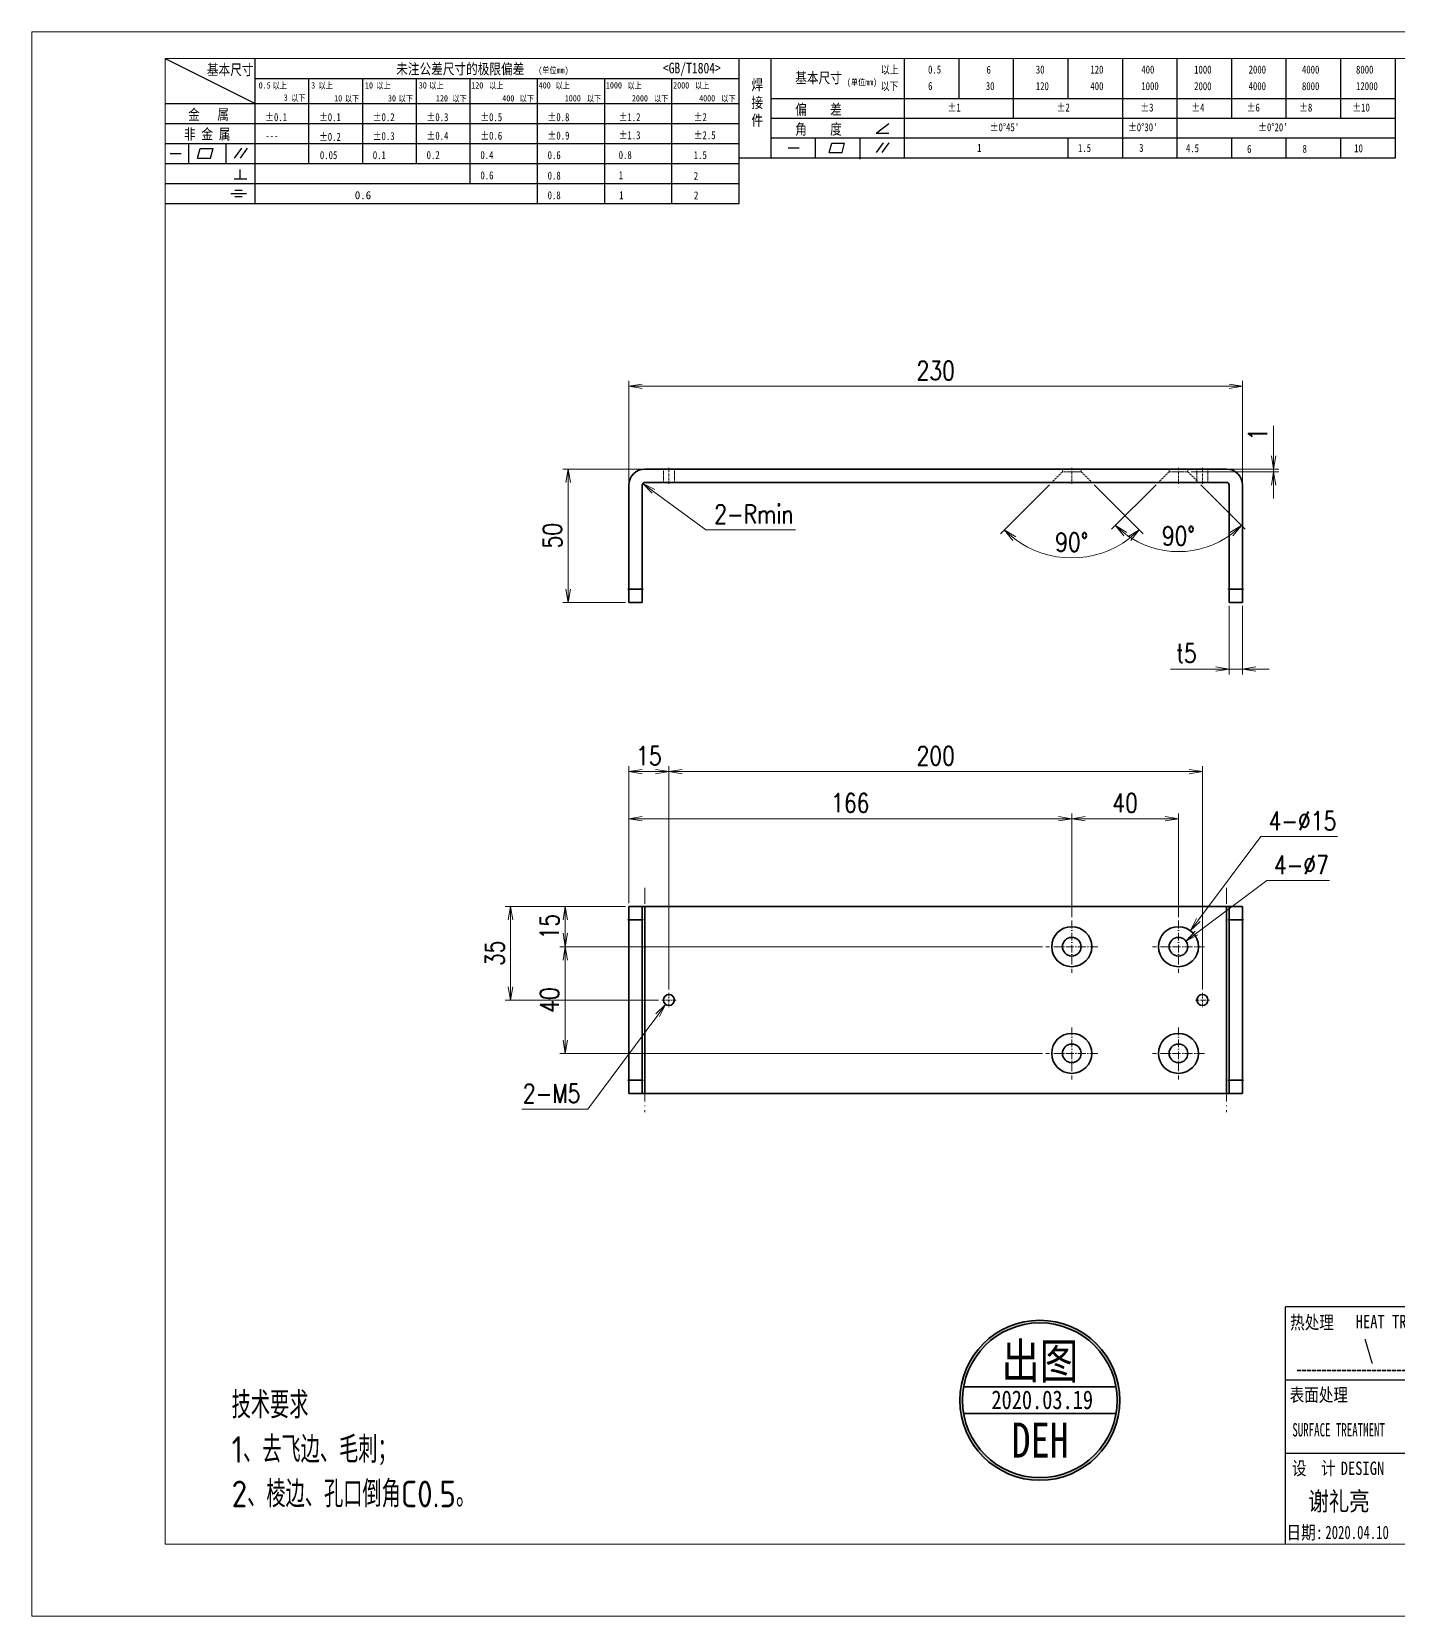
# Model space of a CAD drawing. Header units: millimetres. Extents: x -50143 to 104182, y -50696 to 54072.
# Drawn here: x -43006 to -42494, y 51162 to 51756 of the extents above; entities that cross this region are included whole.
import ezdxf
from ezdxf.enums import TextEntityAlignment as Align

# ---------------------------------------------------------------- set-up
doc = ezdxf.new("R2010")
doc.units = ezdxf.units.MM
doc.header["$LTSCALE"] = 0.5
for name, pattern in [('AM_ISO02W050x2', [3.75, 3, -0.75]), ('AM_ISO08W050x2', [9, 6, -0.75, 1.5, -0.75]), ('DASHDOT', [18.5, 12, -3, 0.5, -3]), ('DASHED', [15, 12, -3])]:
    doc.linetypes.add(name, pattern=pattern)
for name, color, linetype, lineweight in [('DIM', 3, 'Continuous', 13), ('中心线', 2, 'AM_ISO08W050x2', 18), ('印章专用-出图', 1, 'Continuous', 80), ('图框', 7, 'Continuous', 18), ('标注线', 3, 'Continuous', 18), ('热处理', 7, 'Continuous', 20), ('粗实线', 7, 'Continuous', 35), ('粗虚线', 6, 'AM_ISO02W050x2', 35), ('虚线', 1, 'AM_ISO02W050x2', 18)]:
    doc.layers.add(name, color=color, linetype=linetype, lineweight=lineweight)
doc.layers.add('图\\M+19E79\\M+195B6\\M+18E9A', color=7, linetype='Continuous')
doc.layers.add('打印', color=7, linetype='Continuous', lineweight=15, plot=False)
doc.layers.add('打印-禁用', color=7, linetype='Continuous', lineweight=15, plot=False)
doc.styles.add('DIM', font='romans.shx', dxfattribs={"width": 0.8, "bigfont": 'bigfont.shx'})
doc.styles.add('国标', font='simfang.ttf', dxfattribs={"width": 0.8})
doc.styles.add('机械长仿宋', font='gbenor.shx', dxfattribs={"height": 1, "bigfont": 'gbcbig.shx'})
doc.dimstyles.new('DEH 1-2', dxfattribs={"dimscale": 2, "dimtxt": 3.5, "dimasz": 2.5, "dimexe": 1, "dimexo": 0.625, "dimgap": 1.2, "dimtad": 1, "dimtoh": 1, "dimdsep": 46, "dimtxsty": 'DIM', "dimblk": 'OPEN', "dimcen": 0, "dimclrd": 8, "dimclre": 8, "dimclrt": 2, "dimazin": 2, "dimtfac": 0.5, "dimtmove": 0, "dimatfit": 3, "dimldrblk": 'OPEN', "dimfxl": 0, "dimtolj": 2, "dimlwd": 18, "dimlwe": 18, "dimarcsym": 0})
doc.dimstyles.new('DEH 1-2$0', dxfattribs={"dimscale": 2, "dimtxt": 3.5, "dimasz": 2.5, "dimexe": 1, "dimexo": 0.625, "dimgap": 1.2, "dimtad": 1, "dimdsep": 46, "dimtxsty": 'DIM', "dimblk": 'OPEN', "dimcen": 0, "dimclrd": 8, "dimclre": 8, "dimclrt": 2, "dimazin": 2, "dimtfac": 0.5, "dimtmove": 0, "dimatfit": 3, "dimldrblk": 'OPEN', "dimfxl": 0, "dimtolj": 2, "dimlwd": 13, "dimlwe": 13, "dimarcsym": 0})
doc.dimstyles.new('DEH 1-2$3', dxfattribs={"dimscale": 2, "dimtxt": 3.5, "dimasz": 2.5, "dimexe": 1, "dimexo": 0.625, "dimgap": 1.2, "dimtad": 1, "dimtoh": 1, "dimdsep": 46, "dimtxsty": 'DIM', "dimblk": 'OPEN', "dimcen": 0, "dimclrd": 8, "dimclre": 8, "dimclrt": 2, "dimazin": 2, "dimtfac": 0.5, "dimtofl": 0, "dimtmove": 0, "dimatfit": 3, "dimldrblk": 'OPEN', "dimfxl": 0, "dimtolj": 2, "dimlwd": 18, "dimlwe": 18, "dimarcsym": 0})
doc.dimstyles.new('DEH 1-2$4', dxfattribs={"dimscale": 2, "dimtxt": 3.5, "dimasz": 2.5, "dimexe": 1, "dimexo": 0.625, "dimgap": 1.2, "dimtad": 1, "dimtoh": 1, "dimdsep": 46, "dimtxsty": 'DIM', "dimblk": 'OPEN', "dimcen": 0, "dimclrd": 8, "dimclre": 8, "dimclrt": 2, "dimazin": 2, "dimtfac": 0.5, "dimtofl": 0, "dimtmove": 0, "dimatfit": 3, "dimldrblk": 'OPEN', "dimfxl": 0, "dimtolj": 2, "dimlwd": 18, "dimlwe": 18, "dimarcsym": 0})

# ---------------------------------------------------------------- blocks, each defined once
blk = doc.blocks.new('GZDEH零件A3图框V01版')
at = {"layer": '图\\M+19E79\\M+195B6\\M+18E9A', "color": 9}
for p, q in [((2882.49, -1554.46), (2899.37, -1562.92)), ((2899.37, -1581.67), (2899.37, -1554.46)), ((2990.09, -1581.67), (2990.09, -1554.46)), ((2996.09, -1573.08), (2996.09, -1554.46)), ((3021.09, -1561.98), (3021.09, -1554.46)), ((3031.31, -1561.98), (3031.31, -1554.46)), ((3041.53, -1561.98), (3041.53, -1554.46)), ((3051.75, -1561.98), (3051.75, -1554.46)), ((3061.98, -1561.98), (3061.98, -1554.46)), ((3072.2, -1561.98), (3072.2, -1554.46)), ((3082.42, -1561.98), (3082.42, -1554.46)), ((3092.64, -1561.98), (3092.64, -1554.46)), ((3102.86, -1561.98), (3102.86, -1554.46)), ((3113.09, -1573.08), (3113.09, -1554.46)), ((2899.37, -1558.24), (2990.09, -1558.24)), ((2909.45, -1574.17), (2909.45, -1558.24)), ((2919.53, -1574.17), (2919.53, -1558.24)), ((2929.61, -1574.17), (2929.61, -1558.24)), ((2939.69, -1577.92), (2939.69, -1558.24)), ((2952.29, -1581.67), (2952.29, -1558.24)), ((2964.89, -1581.67), (2964.89, -1558.24)), ((2977.49, -1581.67), (2977.49, -1558.24)), ((2996.09, -1561.98), (3113.09, -1561.98)), ((3021.09, -1573.08), (3021.09, -1561.98)), ((3041.53, -1565.68), (3041.53, -1561.98)), ((3061.98, -1573.08), (3061.98, -1561.98)), ((3072.2, -1573.08), (3072.2, -1561.98)), ((3082.42, -1565.68), (3082.42, -1561.98)), ((3092.64, -1565.68), (3092.64, -1561.98)), ((3102.86, -1565.68), (3102.86, -1561.98)), ((2882.49, -1562.92), (2990.09, -1562.92)), ((2882.49, -1566.67), (2990.09, -1566.67)), ((2996.09, -1565.68), (3113.09, -1565.68)), ((3015.75, -1568.51), (3018.15, -1566.66)), ((2882.49, -1570.42), (2990.09, -1570.42)), ((2886.92, -1574.12), (2886.92, -1570.42)), ((2893.91, -1574.12), (2893.91, -1570.42)), ((2996.09, -1569.38), (3113.09, -1569.38)), ((3004.42, -1573.08), (3004.42, -1569.38)), ((3006.97, -1572.12), (3007.45, -1570.33)), ((3007.45, -1570.33), (3009.86, -1570.33)), ((3009.39, -1572.12), (3009.86, -1570.33)), ((3012.75, -1573.08), (3012.75, -1569.38)), ((3015.75, -1568.51), (3018.15, -1568.51)), ((3015.81, -1572.12), (3017.15, -1570.26)), ((3016.89, -1572.12), (3018.23, -1570.26)), ((3051.75, -1573.08), (3051.75, -1569.38)), ((3082.42, -1573.08), (3082.42, -1569.48)), ((3092.64, -1573.08), (3092.64, -1569.38)), ((3102.86, -1573.08), (3102.86, -1569.38)), ((2883.43, -1572.27), (2885.49, -1572.27)), ((2888.59, -1573.16), (2889.07, -1571.37)), ((2888.59, -1573.16), (2891, -1573.16)), ((2889.07, -1571.37), (2891.48, -1571.37)), ((2891, -1573.16), (2891.48, -1571.37)), ((2895.52, -1573.16), (2896.85, -1571.3)), ((2896.6, -1573.16), (2897.94, -1571.3)), ((2990.09, -1573.08), (3113.09, -1573.08)), ((2999.26, -1571.23), (3001.32, -1571.23)), ((3006.97, -1572.12), (3009.39, -1572.12)), ((3012.75, -1573.33), (3012.75, -1573.08)), ((2882.49, -1574.17), (2990.09, -1574.17)), ((2895.42, -1577.05), (2897.81, -1577.05)), ((2896.58, -1577.05), (2896.58, -1575.28)), ((2882.49, -1577.92), (2990.09, -1577.92)), ((2894.79, -1579.77), (2897.77, -1579.77)), ((2895.57, -1579.17), (2896.92, -1579.17)), ((2882.49, -1581.67), (2990.09, -1581.67)), ((2895.57, -1580.37), (2896.93, -1580.37)), ((3272.49, -1788.46), (3092.49, -1788.46)), ((3181.99, -1802.21), (3092.49, -1802.21)), ((3181.99, -1815.96), (3092.49, -1815.96))]:
    blk.add_line(p, q, dxfattribs=at)
at = {"layer": '图\\M+19E79\\M+195B6\\M+18E9A', "color": 7}
blk.add_line((3272.49, -1788.46), (3092.49, -1788.46), dxfattribs=at)
at = {"layer": '图\\M+19E79\\M+195B6\\M+18E9A', "color": 9, "linetype": 'Continuous'}
blk.add_line((3092.49, -1832.96), (3092.49, -1788.46), dxfattribs=at)
at = {"layer": '图框', "linetype": 'Continuous'}
for p, q in [((2882.49, -1554.46), (2882.49, -1832.96)), ((3272.49, -1554.46), (2882.49, -1554.46)), ((2882.49, -1832.96), (3272.49, -1832.96))]:
    blk.add_line(p, q, dxfattribs=at)
at = {"layer": '打印-禁用', "linetype": 'Continuous'}
for p, q in [((2857.49, -1549.46), (2857.49, -1846.46)), ((3277.49, -1549.46), (2857.49, -1549.46)), ((2857.49, -1846.46), (3277.49, -1846.46))]:
    blk.add_line(p, q, dxfattribs=at)
at = {"layer": '图\\M+19E79\\M+195B6\\M+18E9A', "color": 9, "style": '国标'}
for s, height, width, p in [('基本尺寸', 2, 0.8, (2890.33, -1557.58)), ('未注公差尺寸的极限偏差', 2, 0.8, (2925.81, -1557.44)), ('<GB/T1804>', 2, 0.8, (2975.78, -1557.27)), ('以上', 1.5, 0.8, (3016.64, -1557.33)), ('0.5', 1.5, 0.8, (3025.49, -1557.3)), ('6', 1.5, 0.8, (3036.45, -1557.34)), ('30', 1.5, 0.8, (3045.69, -1557.31)), ('120', 1.5, 0.8, (3055.91, -1557.31)), ('400', 1.5, 0.8, (3065.46, -1557.31)), ('1000', 1.5, 0.8, (3075.36, -1557.31)), ('2000', 1.5, 0.8, (3085.57, -1557.31)), ('4000', 1.5, 0.8, (3095.57, -1557.31)), ('8000', 1.5, 0.8, (3105.7, -1557.31)), ('30', 1.2, 0.8, (2930.04, -1560.11)), ('基本尺寸', 2, 0.8, (3000.6, -1559.1)), ('以下', 1.5, 0.8, (3016.58, -1560.43)), ('6', 1.5, 0.8, (3025.49, -1560.38)), ('30', 1.5, 0.8, (3036.31, -1560.39)), ('120', 1.5, 0.8, (3045.69, -1560.41)), ('400', 1.5, 0.8, (3055.91, -1560.41)), ('1000', 1.5, 0.8, (3065.46, -1560.41)), ('2000', 1.5, 0.8, (3075.36, -1560.41)), ('4000', 1.5, 0.8, (3085.57, -1560.41)), ('8000', 1.5, 0.8, (3095.57, -1560.41)), ('12000', 1.5, 0.8, (3105.7, -1560.41)), ('金   属', 2, 0.8, (2886.82, -1565.98)), ('±0.1', 1.5, 0.8, (2901.27, -1566.23)), ('±0.1', 1.5, 0.8, (2911.35, -1566.23)), ('±0.2', 1.5, 0.8, (2921.43, -1566.23)), ('±0.3', 1.5, 0.8, (2931.51, -1566.23)), ('±0.5', 1.5, 0.8, (2941.59, -1566.23)), ('±0.8', 1.5, 0.8, (2954.19, -1566.23)), ('±1.2', 1.5, 0.8, (2967.51, -1566.23)), ('±2', 1.5, 0.8, (2981.58, -1566.23)), ('偏    差', 2, 0.8, (3000.6, -1565.04)), ('±1', 1.5, 0.8, (3029.16, -1564.42)), ('±2', 1.5, 0.8, (3049.61, -1564.42)), ('±3', 1.5, 0.8, (3065.3, -1564.42)), ('±4', 1.5, 0.8, (3074.85, -1564.42)), ('±6', 1.5, 0.8, (3085.22, -1564.42)), ('±8', 1.5, 0.8, (3095.06, -1564.42)), ('±10', 1.5, 0.8, (3105.02, -1564.42)), ('非 金 属', 2, 0.8, (2886.02, -1569.65)), ('±0.3', 1.5, 0.8, (2921.43, -1569.77)), ('±0.4', 1.5, 0.8, (2931.51, -1569.71)), ('±0.6', 1.5, 0.8, (2941.59, -1569.71)), ('±0.9', 1.5, 0.8, (2954.19, -1569.68)), ('±1.3', 1.5, 0.8, (2967.51, -1569.62)), ('±2.5', 1.5, 0.8, (2981.58, -1569.61)), ('角    度', 2, 0.8, (3000.6, -1568.74)), ("±0%%D45'", 1.5, 0.8, (3037.06, -1568.12)), ("±0%%D30'", 1.5, 0.8, (3062.98, -1568.12)), ("±0%%D20'", 1.5, 0.8, (3087.38, -1568.12)), ('---', 1.5, 0.8, (2901.27, -1569.65)), ('±0.2', 1.5, 0.8, (2911.35, -1569.92)), ('1', 1.5, 0.8, (3034.69, -1571.98)), ('1.5', 1.5, 0.8, (3053.59, -1572.01)), ('3', 1.5, 0.8, (3065.05, -1571.98)), ('4.5', 1.5, 0.8, (3073.82, -1572.05)), ('6', 1.5, 0.8, (3085.28, -1572.19)), ('8', 1.5, 0.8, (3095.68, -1572.15)), ('10', 1.5, 0.8, (3105.36, -1572.06)), ('0.1', 1.5, 0.8, (2921.43, -1573.34)), ('0.2', 1.5, 0.8, (2931.51, -1573.33)), ('0.4', 1.5, 0.8, (2941.59, -1573.33)), ('0.6', 1.5, 0.8, (2954.19, -1573.35)), ('0.8', 1.5, 0.8, (2967.51, -1573.33)), ('1.5', 1.5, 0.8, (2981.58, -1573.34)), ('0.6', 1.5, 0.8, (2941.59, -1577.14)), ('0.8', 1.5, 0.8, (2954.19, -1577.17)), ('1', 1.5, 0.8, (2967.51, -1577.12)), ('2', 1.5, 0.8, (2981.58, -1577.26)), ('0.8', 1.5, 0.8, (2954.19, -1580.87)), ('1', 1.5, 0.8, (2967.59, -1580.86)), ('2', 1.5, 0.8, (2981.62, -1580.89)), ('热处理', 2.5, 0.8, (3093.35, -1792.61)), ('表面处理', 2.5, 0.8, (3093.27, -1806.21)), ('SURFACE TREATMENT', 2.5, 0.6, (3093.77, -1812.75)), (' DESIGN', 2.5, 0.8, (3101.47, -1819.96))]:
    blk.add_text(s, height=height, dxfattribs=dict(at, width=width)).set_placement(p)
at = {"layer": '图\\M+19E79\\M+195B6\\M+18E9A', "color": 9, "lineweight": 15, "style": '国标', "width": 0.8}
for s, p in [('(单位mm)', (2952.44, -1557.27)), ('0.5', (2900.03, -1560.11)), ('以上', (2902.64, -1560.16)), ('3', (2909.88, -1560.11)), ('以上', (2911.25, -1560.16)), ('10', (2919.96, -1560.11)), ('以上', (2922.09, -1560.16)), ('以上', (2932.02, -1560.16)), ('120', (2939.88, -1560.11)), ('以上', (2943.21, -1560.16)), ('400', (2952.52, -1560.11)), ('以上', (2955.68, -1560.16)), ('1000', (2965.12, -1560.11)), ('以上', (2969.16, -1560.16)), ('2000', (2977.72, -1560.11)), ('以上', (2981.8, -1560.16)), ('(单位mm)', (3010.27, -1559.51)), ('3', (2904.73, -1562.41)), ('以下', (2906.1, -1562.46)), ('10', (2914.19, -1562.54)), ('以下', (2916.18, -1562.59)), ('30', (2924.27, -1562.54)), ('以下', (2926.26, -1562.59)), ('120', (2933.26, -1562.54)), ('以下', (2936.34, -1562.59)), ('400', (2945.7, -1562.54)), ('以下', (2948.94, -1562.59)), ('1000', (2957.41, -1562.54)), ('以下', (2961.54, -1562.59)), ('2000', (2969.99, -1562.54)), ('以下', (2974.14, -1562.59)), ('4000', (2982.59, -1562.54)), ('以下', (2986.74, -1562.59))]:
    blk.add_text(s, height=1.2, dxfattribs=at).set_placement(p)
at = {"layer": '图\\M+19E79\\M+195B6\\M+18E9A', "color": 9, "lineweight": 13, "style": '国标'}
blk.add_text('0.6', height=1.5, dxfattribs=at).set_placement((2918.05, -1580.85))
at = {"layer": '图\\M+19E79\\M+195B6\\M+18E9A', "color": 9, "style": '国标', "width": 0.8}
for s, p in [('HEAT TREAT', (3112.45, -1792.46)), ('设  计', (3097.79, -1819.96)), ('日期:', (3096.09, -1832))]:
    blk.add_text(s, height=2.5, dxfattribs=at).set_placement(p, align=Align.CENTER)
at = {"layer": '图\\M+19E79\\M+195B6\\M+18E9A', "color": 9, "insert": (2992.39, -1558.41), "char_height": 2, "width": 3.1877, "attachment_point": 1, "style": '国标'}
blk.add_mtext('焊\\P接\\P件', dxfattribs=at)
at = {"layer": '图\\M+19E79\\M+195B6\\M+18E9A', "color": 9, "insert": (2911.51, -1573.37), "char_height": 1.5, "attachment_point": 7, "style": '国标'}
blk.add_mtext_dynamic_manual_height_columns('0.05', width=5.1982, gutter_width=12.5, heights=[0], dxfattribs=at)
blk = doc.blocks.new('DEH A3')
at = {"layer": '图框'}
blk.add_blockref('GZDEH零件A3图框V01版', (-2857.49, 1846.46), dxfattribs=at)
blk = doc.blocks.new('_Open')
at = {"color": 0, "linetype": 'ByBlock', "lineweight": -2}
for p, q in [((-1, 0.17), (0, 0)), ((-1, -0.17), (0, 0)), ((0, 0), (-1, 0))]:
    blk.add_line(p, q, dxfattribs=at)
blk = doc.blocks.new('*D296')
at = {"layer": 'Defpoints', "color": 0, "transparency": 16777216}
for p in [(-42552.21, 51622.91), (-42782.21, 51585.9), (-42552.21, 51585.9)]:
    blk.add_point(p, dxfattribs=at)
at = {"layer": 'DIM', "color": 8, "lineweight": 13, "transparency": 16777216}
for p, q in [((-42782.21, 51587.15), (-42782.21, 51624.91)), ((-42552.21, 51587.15), (-42552.21, 51624.91)), ((-42777.21, 51622.91), (-42557.21, 51622.91))]:
    blk.add_line(p, q, dxfattribs=at)
at = {"layer": 'DIM', "color": 8, "lineweight": 13, "transparency": 16777216, "xscale": 5, "yscale": 5, "zscale": 5, "rotation": 180}
blk.add_blockref('_Open', (-42782.21, 51622.91), dxfattribs=at)
at = {"layer": 'DIM', "color": 8, "lineweight": 13, "transparency": 16777216, "xscale": 5, "yscale": 5, "zscale": 5}
blk.add_blockref('_Open', (-42552.21, 51622.91), dxfattribs=at)
at = {"layer": 'DIM', "color": 2, "transparency": 16777216, "insert": (-42667.21, 51628.81), "char_height": 7, "attachment_point": 5, "style": 'DIM'}
blk.add_mtext('\\A2;230', dxfattribs=at)
blk = doc.blocks.new('*D297')
at = {"layer": 'Defpoints', "color": 0, "transparency": 16777216}
for p in [(-42805, 51591.9), (-42776.21, 51591.9), (-42782.21, 51541.9)]:
    blk.add_point(p, dxfattribs=at)
at = {"layer": 'DIM', "color": 8, "lineweight": 13, "transparency": 16777216}
for p, q in [((-42777.46, 51591.9), (-42807, 51591.9)), ((-42805, 51546.9), (-42805, 51586.9)), ((-42783.46, 51541.9), (-42807, 51541.9))]:
    blk.add_line(p, q, dxfattribs=at)
at = {"layer": 'DIM', "color": 8, "lineweight": 13, "transparency": 16777216, "xscale": 5, "yscale": 5, "zscale": 5}
for p, rotation in [((-42805, 51591.9), 90), ((-42805, 51541.9), 270)]:
    blk.add_blockref('_Open', p, dxfattribs=dict(at, rotation=rotation))
at = {"layer": 'DIM', "color": 2, "transparency": 16777216, "insert": (-42810.9, 51566.9), "char_height": 7, "attachment_point": 5, "rotation": 90, "style": 'DIM'}
blk.add_mtext('\\A2;50', dxfattribs=at)
blk = doc.blocks.new('*D298')
at = {"layer": 'Defpoints', "color": 0, "transparency": 16777216}
for p in [(-42777.01, 51586.5), (-42776.21, 51585.9)]:
    blk.add_point(p, dxfattribs=at)
at = {"layer": 'DIM', "color": 8, "lineweight": 18, "transparency": 16777216}
for p, q in [((-42753.38, 51569.09), (-42772.99, 51583.53)), ((-42719.78, 51569.09), (-42753.38, 51569.09))]:
    blk.add_line(p, q, dxfattribs=at)
at = {"layer": 'DIM', "color": 8, "lineweight": 18, "transparency": 16777216, "xscale": 5, "yscale": 5, "zscale": 5, "rotation": 143.634181751292}
blk.add_blockref('_Open', (-42777.01, 51586.5), dxfattribs=at)
at = {"layer": 'DIM', "color": 2, "transparency": 16777216, "insert": (-42735.38, 51574.99), "char_height": 7, "attachment_point": 5, "style": 'DIM'}
blk.add_mtext('\\A2;{\\Fromans,bigfont|c134;2-Rmin}', dxfattribs=at)
blk = doc.blocks.new('*D300')
at = {"layer": 'Defpoints', "color": 0, "transparency": 16777216}
for p in [(-42619.71, 51590.9), (-42612.71, 51590.9), (-42623.71, 51586.9), (-42608.71, 51586.9), (-42625.48, 51559.82)]:
    blk.add_point(p, dxfattribs=at)
at = {"layer": 'DIM', "color": 8, "lineweight": 18, "transparency": 16777216}
for p, q in [((-42624.59, 51586.02), (-42642.94, 51567.67)), ((-42607.83, 51586.02), (-42589.48, 51567.67))]:
    blk.add_line(p, q, dxfattribs=at)
blk.add_arc((-42616.21, 51594.4), 35.8, 233.00874, 306.99125, dxfattribs=at)
at = {"layer": 'DIM', "color": 8, "lineweight": 18, "transparency": 16777216, "xscale": 5, "yscale": 5, "zscale": 5}
for p, rotation in [((-42641.52, 51569.09), 139.0043714683099), ((-42590.9, 51569.09), 40.99562636687922)]:
    blk.add_blockref('_Open', p, dxfattribs=dict(at, rotation=rotation))
at = {"layer": 'DIM', "color": 2, "transparency": 16777216, "insert": (-42616.21, 51564.5), "char_height": 7, "attachment_point": 5, "rotation": 360, "style": 'DIM'}
blk.add_mtext('\\A2;90\\M+1818B', dxfattribs=at)
blk = doc.blocks.new('*D301')
at = {"layer": 'Defpoints', "color": 0, "transparency": 16777216}
for p in [(-42579.71, 51590.9), (-42572.71, 51590.9), (-42583.71, 51586.9), (-42568.71, 51586.9), (-42584.87, 51562.08)]:
    blk.add_point(p, dxfattribs=at)
at = {"layer": 'DIM', "color": 8, "lineweight": 18, "transparency": 16777216}
for p, q in [((-42584.59, 51586.02), (-42601.28, 51569.33)), ((-42567.83, 51586.02), (-42551.14, 51569.33))]:
    blk.add_line(p, q, dxfattribs=at)
blk.add_arc((-42576.21, 51594.4), 33.46, 233.56977, 306.43023, dxfattribs=at)
at = {"layer": 'DIM', "color": 8, "lineweight": 18, "transparency": 16777216, "xscale": 5, "yscale": 5, "zscale": 5}
for p, rotation in [((-42599.87, 51570.74), 139.2848833648295), ((-42552.55, 51570.74), 40.7151144703041)]:
    blk.add_blockref('_Open', p, dxfattribs=dict(at, rotation=rotation))
at = {"layer": 'DIM', "color": 2, "transparency": 16777216, "insert": (-42576.21, 51566.84), "char_height": 7, "attachment_point": 5, "rotation": 360, "style": 'DIM'}
blk.add_mtext('\\A2;90\\M+1818B', dxfattribs=at)
blk = doc.blocks.new('*D302')
at = {"layer": 'Defpoints', "color": 0, "transparency": 16777216}
for p in [(-42572.71, 51590.9), (-42558.21, 51591.9), (-42540.53, 51591.9)]:
    blk.add_point(p, dxfattribs=at)
at = {"layer": 'DIM', "color": 8, "lineweight": 13, "transparency": 16777216}
for p, q in [((-42540.53, 51596.9), (-42540.53, 51608.04)), ((-42571.46, 51590.9), (-42538.53, 51590.9)), ((-42556.96, 51591.9), (-42538.53, 51591.9)), ((-42540.53, 51590.9), (-42540.53, 51591.9)), ((-42540.53, 51585.9), (-42540.53, 51580.9))]:
    blk.add_line(p, q, dxfattribs=at)
at = {"layer": 'DIM', "color": 8, "lineweight": 13, "transparency": 16777216, "xscale": 5, "yscale": 5, "zscale": 5}
for p, rotation in [((-42540.53, 51591.9), 270), ((-42540.53, 51590.9), 90)]:
    blk.add_blockref('_Open', p, dxfattribs=dict(at, rotation=rotation))
at = {"layer": 'DIM', "color": 2, "transparency": 16777216, "insert": (-42546.43, 51604.97), "char_height": 7, "attachment_point": 5, "rotation": 90, "style": 'DIM'}
blk.add_mtext('\\A2;1', dxfattribs=at)
blk = doc.blocks.new('*D303')
at = {"layer": 'Defpoints', "color": 0, "transparency": 16777216}
for p in [(-42557.21, 51541.9), (-42552.21, 51541.9), (-42557.21, 51516.93)]:
    blk.add_point(p, dxfattribs=at)
at = {"layer": 'DIM', "color": 8, "lineweight": 13, "transparency": 16777216}
for p, q in [((-42557.21, 51540.65), (-42557.21, 51514.93)), ((-42552.21, 51540.65), (-42552.21, 51514.93)), ((-42562.21, 51516.93), (-42579.21, 51516.93)), ((-42552.21, 51516.93), (-42557.21, 51516.93)), ((-42547.21, 51516.93), (-42542.21, 51516.93))]:
    blk.add_line(p, q, dxfattribs=at)
at = {"layer": 'DIM', "color": 8, "lineweight": 13, "transparency": 16777216, "xscale": 5, "yscale": 5, "zscale": 5}
blk.add_blockref('_Open', (-42557.21, 51516.93), dxfattribs=at)
at = {"layer": 'DIM', "color": 8, "lineweight": 13, "transparency": 16777216, "xscale": 5, "yscale": 5, "zscale": 5, "rotation": 180}
blk.add_blockref('_Open', (-42552.21, 51516.93), dxfattribs=at)
at = {"layer": 'DIM', "color": 2, "transparency": 16777216, "insert": (-42573.21, 51522.83), "char_height": 7, "attachment_point": 5, "style": 'DIM'}
blk.add_mtext('\\A2;{\\Fromans,bigfont|c134;t}5', dxfattribs=at)
blk = doc.blocks.new('*D305')
at = {"layer": 'Defpoints', "color": 0, "transparency": 16777216}
for p in [(-42782.21, 51478.48), (-42782.21, 51427.86), (-42767.21, 51395.55)]:
    blk.add_point(p, dxfattribs=at)
at = {"layer": 'DIM', "color": 8, "lineweight": 13, "transparency": 16777216}
for p, q in [((-42782.21, 51429.11), (-42782.21, 51480.48)), ((-42772.21, 51478.48), (-42777.21, 51478.48)), ((-42767.21, 51396.8), (-42767.21, 51480.48))]:
    blk.add_line(p, q, dxfattribs=at)
at = {"layer": 'DIM', "color": 8, "lineweight": 13, "transparency": 16777216, "xscale": 5, "yscale": 5, "zscale": 5, "rotation": 180}
blk.add_blockref('_Open', (-42782.21, 51478.48), dxfattribs=at)
at = {"layer": 'DIM', "color": 8, "lineweight": 13, "transparency": 16777216, "xscale": 5, "yscale": 5, "zscale": 5}
blk.add_blockref('_Open', (-42767.21, 51478.48), dxfattribs=at)
at = {"layer": 'DIM', "color": 2, "transparency": 16777216, "insert": (-42774.71, 51484.38), "char_height": 7, "attachment_point": 5, "style": 'DIM'}
blk.add_mtext('\\A2;15', dxfattribs=at)
blk = doc.blocks.new('*D306')
at = {"layer": 'Defpoints', "color": 0, "transparency": 16777216}
for p in [(-42826.62, 51427.86), (-42782.21, 51427.86), (-42769.9, 51392.86)]:
    blk.add_point(p, dxfattribs=at)
at = {"layer": 'DIM', "color": 8, "lineweight": 13, "transparency": 16777216}
for p, q in [((-42783.46, 51427.86), (-42828.62, 51427.86)), ((-42826.62, 51397.86), (-42826.62, 51422.86)), ((-42771.15, 51392.86), (-42828.62, 51392.86))]:
    blk.add_line(p, q, dxfattribs=at)
at = {"layer": 'DIM', "color": 8, "lineweight": 13, "transparency": 16777216, "xscale": 5, "yscale": 5, "zscale": 5}
for p, rotation in [((-42826.62, 51427.86), 90), ((-42826.62, 51392.86), 270)]:
    blk.add_blockref('_Open', p, dxfattribs=dict(at, rotation=rotation))
at = {"layer": 'DIM', "color": 2, "transparency": 16777216, "insert": (-42832.52, 51410.36), "char_height": 7, "attachment_point": 5, "rotation": 90, "style": 'DIM'}
blk.add_mtext('\\A2;35', dxfattribs=at)
blk = doc.blocks.new('*D307')
at = {"layer": 'Defpoints', "color": 0, "transparency": 16777216}
for p in [(-42567.21, 51478.48), (-42767.21, 51395.55), (-42567.21, 51395.55)]:
    blk.add_point(p, dxfattribs=at)
at = {"layer": 'DIM', "color": 8, "lineweight": 13, "transparency": 16777216}
for p, q in [((-42767.21, 51396.8), (-42767.21, 51480.48)), ((-42762.21, 51478.48), (-42572.21, 51478.48)), ((-42567.21, 51396.8), (-42567.21, 51480.48))]:
    blk.add_line(p, q, dxfattribs=at)
at = {"layer": 'DIM', "color": 8, "lineweight": 13, "transparency": 16777216, "xscale": 5, "yscale": 5, "zscale": 5, "rotation": 180}
blk.add_blockref('_Open', (-42767.21, 51478.48), dxfattribs=at)
at = {"layer": 'DIM', "color": 8, "lineweight": 13, "transparency": 16777216, "xscale": 5, "yscale": 5, "zscale": 5}
blk.add_blockref('_Open', (-42567.21, 51478.48), dxfattribs=at)
at = {"layer": 'DIM', "color": 2, "transparency": 16777216, "insert": (-42667.21, 51484.38), "char_height": 7, "attachment_point": 5, "style": 'DIM'}
blk.add_mtext('\\A2;200', dxfattribs=at)
blk = doc.blocks.new('*D308')
at = {"layer": 'Defpoints', "color": 0, "transparency": 16777216}
for p in [(-42616.21, 51460.84), (-42782.21, 51427.86), (-42616.21, 51422.61)]:
    blk.add_point(p, dxfattribs=at)
at = {"layer": 'DIM', "color": 8, "lineweight": 13, "transparency": 16777216}
for p, q in [((-42782.21, 51429.11), (-42782.21, 51462.84)), ((-42777.21, 51460.84), (-42621.21, 51460.84)), ((-42616.21, 51423.86), (-42616.21, 51462.84))]:
    blk.add_line(p, q, dxfattribs=at)
at = {"layer": 'DIM', "color": 8, "lineweight": 13, "transparency": 16777216, "xscale": 5, "yscale": 5, "zscale": 5, "rotation": 180}
blk.add_blockref('_Open', (-42782.21, 51460.84), dxfattribs=at)
at = {"layer": 'DIM', "color": 8, "lineweight": 13, "transparency": 16777216, "xscale": 5, "yscale": 5, "zscale": 5}
blk.add_blockref('_Open', (-42616.21, 51460.84), dxfattribs=at)
at = {"layer": 'DIM', "color": 2, "transparency": 16777216, "insert": (-42699.21, 51466.74), "char_height": 7, "attachment_point": 5, "style": 'DIM'}
blk.add_mtext('\\A2;166', dxfattribs=at)
blk = doc.blocks.new('*D309')
at = {"layer": 'Defpoints', "color": 0, "transparency": 16777216}
for p in [(-42576.21, 51460.84), (-42616.21, 51422.61), (-42576.21, 51422.61)]:
    blk.add_point(p, dxfattribs=at)
at = {"layer": 'DIM', "color": 8, "lineweight": 13, "transparency": 16777216}
for p, q in [((-42616.21, 51423.86), (-42616.21, 51462.84)), ((-42611.21, 51460.84), (-42581.21, 51460.84)), ((-42576.21, 51423.86), (-42576.21, 51462.84))]:
    blk.add_line(p, q, dxfattribs=at)
at = {"layer": 'DIM', "color": 8, "lineweight": 13, "transparency": 16777216, "xscale": 5, "yscale": 5, "zscale": 5, "rotation": 180}
blk.add_blockref('_Open', (-42616.21, 51460.84), dxfattribs=at)
at = {"layer": 'DIM', "color": 8, "lineweight": 13, "transparency": 16777216, "xscale": 5, "yscale": 5, "zscale": 5}
blk.add_blockref('_Open', (-42576.21, 51460.84), dxfattribs=at)
at = {"layer": 'DIM', "color": 2, "transparency": 16777216, "insert": (-42596.21, 51466.74), "char_height": 7, "attachment_point": 5, "style": 'DIM'}
blk.add_mtext('\\A2;40', dxfattribs=at)
blk = doc.blocks.new('*D310')
at = {"layer": 'Defpoints', "color": 0, "transparency": 16777216}
for p in [(-42806.04, 51427.86), (-42782.21, 51427.86), (-42625.96, 51412.86)]:
    blk.add_point(p, dxfattribs=at)
at = {"layer": 'DIM', "color": 8, "lineweight": 13, "transparency": 16777216}
for p, q in [((-42783.46, 51427.86), (-42808.04, 51427.86)), ((-42806.04, 51417.86), (-42806.04, 51422.86)), ((-42627.21, 51412.86), (-42808.04, 51412.86))]:
    blk.add_line(p, q, dxfattribs=at)
at = {"layer": 'DIM', "color": 8, "lineweight": 13, "transparency": 16777216, "xscale": 5, "yscale": 5, "zscale": 5}
for p, rotation in [((-42806.04, 51427.86), 90), ((-42806.04, 51412.86), 270)]:
    blk.add_blockref('_Open', p, dxfattribs=dict(at, rotation=rotation))
at = {"layer": 'DIM', "color": 2, "transparency": 16777216, "insert": (-42811.94, 51420.36), "char_height": 7, "attachment_point": 5, "rotation": 90, "style": 'DIM'}
blk.add_mtext('\\A2;15', dxfattribs=at)
blk = doc.blocks.new('*D311')
at = {"layer": 'Defpoints', "color": 0, "transparency": 16777216}
for p in [(-42625.96, 51412.86), (-42806.04, 51372.86), (-42625.96, 51372.86)]:
    blk.add_point(p, dxfattribs=at)
at = {"layer": 'DIM', "color": 8, "lineweight": 13, "transparency": 16777216}
for p, q in [((-42627.21, 51412.86), (-42808.04, 51412.86)), ((-42806.04, 51407.86), (-42806.04, 51377.86)), ((-42627.21, 51372.86), (-42808.04, 51372.86))]:
    blk.add_line(p, q, dxfattribs=at)
at = {"layer": 'DIM', "color": 8, "lineweight": 13, "transparency": 16777216, "xscale": 5, "yscale": 5, "zscale": 5}
for p, rotation in [((-42806.04, 51412.86), 90), ((-42806.04, 51372.86), 270)]:
    blk.add_blockref('_Open', p, dxfattribs=dict(at, rotation=rotation))
at = {"layer": 'DIM', "color": 2, "transparency": 16777216, "insert": (-42811.94, 51392.86), "char_height": 7, "attachment_point": 5, "rotation": 90, "style": 'DIM'}
blk.add_mtext('\\A2;40', dxfattribs=at)
blk = doc.blocks.new('*D312')
at = {"layer": 'Defpoints', "color": 0, "transparency": 16777216}
for p in [(-42765.98, 51394.52), (-42768.44, 51391.2)]:
    blk.add_point(p, dxfattribs=at)
at = {"layer": 'DIM', "color": 8, "lineweight": 18, "transparency": 16777216}
for p, q in [((-42797.59, 51351.97), (-42771.42, 51387.19)), ((-42822.39, 51351.97), (-42797.59, 51351.97))]:
    blk.add_line(p, q, dxfattribs=at)
at = {"layer": 'DIM', "color": 8, "lineweight": 18, "transparency": 16777216, "xscale": 5, "yscale": 5, "zscale": 5, "rotation": 53.38552710106354}
blk.add_blockref('_Open', (-42768.44, 51391.2), dxfattribs=at)
at = {"layer": 'DIM', "color": 2, "transparency": 16777216, "insert": (-42811.19, 51357.87), "char_height": 7, "attachment_point": 5, "style": 'DIM'}
blk.add_mtext('\\A2;{\\Fromans,bigfont|c134;2-M5}', dxfattribs=at)
blk = doc.blocks.new('*D313')
at = {"layer": 'Defpoints', "color": 0, "transparency": 16777216}
for p in [(-42579.01, 51410.76), (-42573.41, 51414.95)]:
    blk.add_point(p, dxfattribs=at)
at = {"layer": 'DIM', "color": 8, "lineweight": 18, "transparency": 16777216}
for p, q in [((-42543.07, 51437.61), (-42569.4, 51417.94)), ((-42519.6, 51437.61), (-42543.07, 51437.61))]:
    blk.add_line(p, q, dxfattribs=at)
at = {"layer": 'DIM', "color": 8, "lineweight": 18, "transparency": 16777216, "xscale": 5, "yscale": 5, "zscale": 5, "rotation": 216.7479597539397}
blk.add_blockref('_Open', (-42573.41, 51414.95), dxfattribs=at)
at = {"layer": 'DIM', "color": 2, "transparency": 16777216, "insert": (-42530.13, 51443.51), "char_height": 7, "attachment_point": 5, "style": 'DIM'}
blk.add_mtext('\\A2;4-%%c7', dxfattribs=at)
blk = doc.blocks.new('*D314')
at = {"layer": 'Defpoints', "color": 0, "transparency": 16777216}
for p in [(-42571.72, 51418.86), (-42580.7, 51406.85)]:
    blk.add_point(p, dxfattribs=at)
at = {"layer": 'DIM', "color": 8, "lineweight": 18, "transparency": 16777216}
for p, q in [((-42545.34, 51454.11), (-42568.72, 51422.87)), ((-42516.54, 51454.11), (-42545.34, 51454.11))]:
    blk.add_line(p, q, dxfattribs=at)
at = {"layer": 'DIM', "color": 8, "lineweight": 18, "transparency": 16777216, "xscale": 5, "yscale": 5, "zscale": 5, "rotation": 233.187721378692}
blk.add_blockref('_Open', (-42571.72, 51418.86), dxfattribs=at)
at = {"layer": 'DIM', "color": 2, "transparency": 16777216, "insert": (-42529.74, 51460.01), "char_height": 7, "attachment_point": 5, "style": 'DIM'}
blk.add_mtext('\\A2;4-%%c15', dxfattribs=at)
blk = doc.blocks.new('出图章')
at = {"layer": '印章专用-出图'}
h = blk.add_hatch(color=256, dxfattribs=at)
h.paths.add_polyline_path([(15, 0, 1), (-15, 0, 1)])
h.paths.add_polyline_path([(14.5, 0, 1), (-14.5, 0, 1)], flags=16)
h.paths.add_polyline_path([(-7.31, -12.35), (7.41, -12.35), (7.41, -2.73), (-7.31, -2.73)], flags=8)
at = {"layer": '印章专用-出图', "lineweight": 35}
for p, q in [((-14.28, 2.5), (14.28, 2.5)), ((-14.28, -2.5), (14.28, -2.5))]:
    blk.add_line(p, q, dxfattribs=at)
for radius in [15, 14.5]:
    blk.add_circle((0, 0), radius, dxfattribs=at)
at = {"layer": '印章专用-出图', "color": 4, "style": '国标', "width": 0.8}
blk.add_text('DEH', height=6.562, dxfattribs=at).set_placement((0.05, -10.74), align=Align.CENTER)
at = {"layer": '印章专用-出图', "color": 3, "style": '国标', "width": 0.8}
blk.add_attdef('出图', text='', height=6.6, dxfattribs=at).set_placement((0, 7.35), align=Align.MIDDLE_CENTER)
at = {"layer": '印章专用-出图', "color": 2, "style": '国标', "width": 0.8}
blk.add_attdef('XXXX.XX.XX', text='', height=3.5, dxfattribs=at).set_placement((0.45, 0.1), align=Align.MIDDLE_CENTER)
blk = doc.blocks.new('YZ-CT')
at = {"layer": '印章专用-出图'}
blk.add_blockref('出图章', (0.63, 0), dxfattribs=at).add_auto_attribs({'出图': '出图', 'XXXX.XX.XX': '2020.03.19'})

msp = doc.modelspace()

# ---------------------------------------------------------------- linework, layer by layer
at = {"layer": '中心线', "linetype": 'DASHDOT', "ltscale": 0.15}
for p, q in [((-42767.21, 51586.403), (-42767.21, 51592.403)), ((-42567.21, 51586.403), (-42567.21, 51592.403))]:
    msp.add_line(p, q, dxfattribs=at)
at = {"layer": '中心线', "linetype": 'DASHDOT', "ltscale": 0.150012}
for p, q in [((-42616.21, 51592.403), (-42616.21, 51586.403)), ((-42576.21, 51592.403), (-42576.21, 51586.403))]:
    msp.add_line(p, q, dxfattribs=at)
at = {"layer": '中心线', "linetype": 'DASHDOT', "ltscale": 0.150015}
for p, q in [((-42776.71, 51546.903), (-42782.71, 51546.903)), ((-42551.71, 51546.903), (-42557.71, 51546.903)), ((-42776.71, 51422.859), (-42782.71, 51422.859)), ((-42551.71, 51422.859), (-42557.71, 51422.859)), ((-42776.71, 51362.859), (-42782.71, 51362.859)), ((-42551.71, 51362.859), (-42557.71, 51362.859))]:
    msp.add_line(p, q, dxfattribs=at)
at = {"layer": '中心线', "linetype": 'DASHDOT'}
for p, q in [((-42776.21, 51434.859), (-42776.21, 51350.858)), ((-42558.21, 51434.859), (-42558.21, 51350.858))]:
    msp.add_line(p, q, dxfattribs=at)
at = {"layer": '中心线', "linetype": 'DASHDOT', "ltscale": 0.4875}
for p, q in [((-42616.21, 51422.609), (-42616.21, 51403.109)), ((-42576.21, 51422.609), (-42576.21, 51403.109)), ((-42606.46, 51412.859), (-42625.96, 51412.859)), ((-42566.46, 51412.859), (-42585.96, 51412.859)), ((-42616.21, 51382.609), (-42616.21, 51363.109)), ((-42576.21, 51382.609), (-42576.21, 51363.109)), ((-42606.46, 51372.859), (-42625.96, 51372.859)), ((-42566.46, 51372.859), (-42585.96, 51372.859))]:
    msp.add_line(p, q, dxfattribs=at)
at = {"layer": '中心线', "linetype": 'DASHDOT', "ltscale": 0.134355}
for p, q in [((-42767.21, 51395.546), (-42767.21, 51390.171)), ((-42567.21, 51395.546), (-42567.21, 51390.171)), ((-42764.523, 51392.859), (-42769.897, 51392.859)), ((-42564.523, 51392.859), (-42569.897, 51392.859))]:
    msp.add_line(p, q, dxfattribs=at)
at = {"layer": '打印'}
msp.add_lwpolyline([(-43006.073, 51755.844), (-42166.073, 51755.844), (-42166.073, 51161.844), (-43006.073, 51161.844)], close=True, dxfattribs=at)
at = {"layer": '粗实线'}
for p, q in [((-42776.21, 51591.903), (-42558.21, 51591.903)), ((-42782.21, 51585.903), (-42782.21, 51546.903)), ((-42777.21, 51585.903), (-42777.21, 51546.903)), ((-42558.21, 51586.903), (-42776.21, 51586.903)), ((-42557.21, 51546.903), (-42557.21, 51585.903)), ((-42552.21, 51585.903), (-42552.21, 51546.903)), ((-42782.21, 51362.858), (-42782.21, 51422.858)), ((-42777.21, 51362.858), (-42777.21, 51422.858)), ((-42558.21, 51427.858), (-42776.21, 51427.858)), ((-42776.21, 51427.858), (-42776.21, 51357.858)), ((-42558.21, 51427.858), (-42558.21, 51357.858)), ((-42557.21, 51422.858), (-42557.21, 51362.858)), ((-42552.21, 51362.858), (-42552.21, 51422.858)), ((-42558.21, 51357.858), (-42776.21, 51357.858))]:
    msp.add_line(p, q, dxfattribs=at)
at = {"layer": '粗实线', "ltscale": 0.125}
for p, q in [((-42777.21, 51546.903), (-42782.21, 51546.903)), ((-42782.21, 51541.903), (-42782.21, 51546.903)), ((-42777.21, 51541.903), (-42782.21, 51541.903)), ((-42777.21, 51546.903), (-42777.21, 51541.903)), ((-42552.21, 51546.903), (-42557.21, 51546.903)), ((-42557.21, 51541.903), (-42557.21, 51546.903)), ((-42552.21, 51541.903), (-42557.21, 51541.903)), ((-42552.21, 51546.903), (-42552.21, 51541.903)), ((-42777.21, 51427.858), (-42782.21, 51427.858)), ((-42782.21, 51422.858), (-42782.21, 51427.858)), ((-42777.21, 51422.858), (-42782.21, 51422.858)), ((-42777.21, 51427.858), (-42777.21, 51422.858)), ((-42552.21, 51427.858), (-42557.21, 51427.858)), ((-42557.21, 51422.858), (-42557.21, 51427.858)), ((-42552.21, 51422.858), (-42557.21, 51422.858)), ((-42552.21, 51427.858), (-42552.21, 51422.858)), ((-42782.21, 51357.858), (-42782.21, 51362.858)), ((-42777.21, 51362.858), (-42782.21, 51362.858)), ((-42777.21, 51357.858), (-42782.21, 51357.858)), ((-42777.21, 51362.858), (-42777.21, 51357.858)), ((-42557.21, 51357.858), (-42557.21, 51362.858)), ((-42552.21, 51362.858), (-42557.21, 51362.858)), ((-42552.21, 51357.858), (-42557.21, 51357.858)), ((-42552.21, 51362.858), (-42552.21, 51357.858))]:
    msp.add_line(p, q, dxfattribs=at)
at = {"layer": '粗实线', "ltscale": 0.007322}
for p, q in [((-42777.21, 51427.858), (-42776.917, 51427.858)), ((-42777.21, 51357.858), (-42776.917, 51357.858)), ((-42557.503, 51357.858), (-42557.21, 51357.858))]:
    msp.add_line(p, q, dxfattribs=at)
at = {"layer": '粗实线', "ltscale": 0.017678}
for p, q in [((-42776.917, 51427.858), (-42776.21, 51427.858)), ((-42776.917, 51357.858), (-42776.21, 51357.858)), ((-42558.21, 51357.858), (-42557.503, 51357.858))]:
    msp.add_line(p, q, dxfattribs=at)
at = {"layer": '粗实线', "ltscale": 0.017677}
msp.add_line((-42558.21, 51427.858), (-42557.503, 51427.858), dxfattribs=at)
at = {"layer": '粗实线', "ltscale": 0.007323}
msp.add_line((-42557.503, 51427.858), (-42557.21, 51427.858), dxfattribs=at)
at = {"layer": '粗实线'}
for centre, radius in [((-42616.21, 51412.858), 7.5), ((-42576.21, 51412.858), 7.5), ((-42616.21, 51412.858), 3.5), ((-42576.21, 51412.858), 3.5), ((-42767.21, 51392.859), 2.067), ((-42567.21, 51392.859), 2.067), ((-42616.21, 51372.858), 7.5), ((-42616.21, 51372.858), 3.5), ((-42576.21, 51372.858), 7.5), ((-42576.21, 51372.858), 3.5)]:
    msp.add_circle(centre, radius, dxfattribs=at)
for centre, radius, start, end in [((-42776.21, 51585.903), 6, 89.999999, 179.999999), ((-42558.21, 51585.903), 6, 359.999999, 89.999999), ((-42776.21, 51585.903), 1, 89.999999, 179.999998), ((-42558.21, 51585.903), 1, 0.000002, 90.000017)]:
    msp.add_arc(centre, radius, start, end, dxfattribs=at)
at = {"layer": '粗虚线'}
msp.add_line((-42531.724, 51253.987), (-42476.002, 51253.987), dxfattribs=at)
at = {"layer": '虚线', "linetype": 'DASHED', "ltscale": 0.125}
for p, q in [((-42769.277, 51586.903), (-42769.277, 51591.903)), ((-42765.143, 51586.903), (-42765.143, 51591.903)), ((-42569.277, 51586.903), (-42569.277, 51591.903)), ((-42565.143, 51586.903), (-42565.143, 51591.903)), ((-42777.21, 51546.903), (-42782.21, 51546.903)), ((-42552.21, 51546.903), (-42557.21, 51546.903))]:
    msp.add_line(p, q, dxfattribs=at)
at = {"layer": '虚线', "linetype": 'DASHED', "ltscale": 0.141421}
for p, q in [((-42619.71, 51590.903), (-42623.71, 51586.903)), ((-42619.71, 51590.903), (-42623.71, 51586.903)), ((-42612.71, 51590.903), (-42608.71, 51586.903)), ((-42612.71, 51590.903), (-42608.71, 51586.903)), ((-42579.71, 51590.903), (-42583.71, 51586.903)), ((-42579.71, 51590.903), (-42583.71, 51586.903)), ((-42572.71, 51590.903), (-42568.71, 51586.903)), ((-42572.71, 51590.903), (-42568.71, 51586.903))]:
    msp.add_line(p, q, dxfattribs=at)
at = {"layer": '虚线', "linetype": 'DASHED', "ltscale": 0.025}
for p, q in [((-42619.71, 51590.903), (-42619.71, 51591.903)), ((-42619.71, 51590.903), (-42619.71, 51591.903)), ((-42612.71, 51590.903), (-42612.71, 51591.903)), ((-42612.71, 51590.903), (-42612.71, 51591.903)), ((-42579.71, 51590.903), (-42579.71, 51591.903)), ((-42579.71, 51590.903), (-42579.71, 51591.903)), ((-42572.71, 51590.903), (-42572.71, 51591.903)), ((-42572.71, 51590.903), (-42572.71, 51591.903))]:
    msp.add_line(p, q, dxfattribs=at)
at = {"layer": '虚线', "linetype": 'DASHED', "ltscale": 0.129447}
msp.add_line((-42614.532, 51590.903), (-42619.71, 51590.903), dxfattribs=at)
msp.add_line((-42614.532, 51590.903), (-42619.71, 51590.903), dxfattribs=at)
at = {"layer": '虚线', "linetype": 'DASHED', "ltscale": 0.12945}
for p, q in [((-42617.888, 51590.903), (-42612.71, 51590.903)), ((-42617.888, 51590.903), (-42612.71, 51590.903)), ((-42579.71, 51590.903), (-42574.532, 51590.903)), ((-42579.71, 51590.903), (-42574.532, 51590.903)), ((-42577.888, 51590.903), (-42572.71, 51590.903)), ((-42577.888, 51590.903), (-42572.71, 51590.903))]:
    msp.add_line(p, q, dxfattribs=at)
at = {"layer": '虚线', "linetype": 'DASHED'}
for p, q in [((-42776.21, 51427.858), (-42776.21, 51357.858)), ((-42558.21, 51427.858), (-42558.21, 51357.858))]:
    msp.add_line(p, q, dxfattribs=at)

# ---------------------------------------------------------------- block references
at = {"layer": '印章专用-出图', "xscale": 2, "yscale": 2, "zscale": 2}
msp.add_blockref('YZ-CT', (-42629.432, 51242.819), dxfattribs=at)
at = {"layer": '图框', "xscale": 2, "yscale": 2, "zscale": 2}
msp.add_blockref('DEH A3', (-43006.073, 51161.844), dxfattribs=at)

# ---------------------------------------------------------------- texts
at = {"layer": '图\\M+19E79\\M+195B6\\M+18E9A', "color": 3, "style": '国标'}
for s, height, width, p in [('谢礼亮', 7, 0.8, (-42527.477, 51201.477)), ('2020.04.10', 5, 0.7, (-42521.147, 51190.804))]:
    msp.add_text(s, height=height, dxfattribs=dict(at, width=width)).set_placement(p)
at = {"layer": '标注线', "color": 2, "insert": (-42931.117, 51202.609), "char_height": 10, "width": 229.64922, "attachment_point": 7, "style": '机械长仿宋'}
msp.add_mtext('\\A2;技术要求\\P1、去飞边、毛刺；\\P2、棱边、孔口倒角C0.5。', dxfattribs=at)
at = {"layer": '热处理', "color": 3, "style": '国标', "width": 0.8}
msp.add_text('\\', height=7, dxfattribs=at).set_placement((-42504.914, 51258.236), align=Align.CENTER)

# ---------------------------------------------------------------- dimensions: what is measured, and where the dimension line sits
at = {"layer": 'DIM'}
for base, p1, p2, picture, middle in [((-42552.21, 51622.907), (-42782.21, 51585.903), (-42552.21, 51585.903), '*D296', (-42667.21, 51628.807)), ((-42782.21, 51478.485), (-42767.21, 51395.546), (-42782.21, 51427.858), '*D305', (-42774.71, 51484.385)), ((-42567.21, 51478.485), (-42767.21, 51395.546), (-42567.21, 51395.546), '*D307', (-42667.21, 51484.385)), ((-42616.21, 51460.838), (-42782.21, 51427.858), (-42616.21, 51422.609), '*D308', (-42699.21, 51466.738)), ((-42576.21, 51460.838), (-42616.21, 51422.609), (-42576.21, 51422.609), '*D309', (-42596.21, 51466.738))]:
    dim = msp.add_linear_dim(base=base, p1=p1, p2=p2, dimstyle='DEH 1-2$0', dxfattribs=at)
    dim.commit()
    dim.dimension.update_dxf_attribs({"geometry": picture, "text_midpoint": middle})
for base, p1, p2, picture, middle in [((-42540.525, 51591.903), (-42572.71, 51590.903), (-42558.21, 51591.903), '*D302', (-42546.425, 51604.97)), ((-42805.005, 51591.903), (-42782.21, 51541.903), (-42776.21, 51591.903), '*D297', (-42810.905, 51566.903)), ((-42826.618, 51427.858), (-42769.897, 51392.859), (-42782.21, 51427.858), '*D306', (-42832.518, 51410.359)), ((-42806.039, 51427.858), (-42625.96, 51412.858), (-42782.21, 51427.858), '*D310', (-42811.939, 51420.358)), ((-42806.039, 51372.859), (-42625.96, 51412.859), (-42625.96, 51372.859), '*D311', (-42811.939, 51392.859))]:
    dim = msp.add_linear_dim(base=base, p1=p1, p2=p2, angle=90, dimstyle='DEH 1-2$0', dxfattribs=at)
    dim.commit()
    dim.dimension.update_dxf_attribs({"geometry": picture, "text_midpoint": middle})
for base, line1, line2, picture, middle in [((-42625.475, 51559.823), ((-42612.71, 51590.903), (-42608.71, 51586.903)), ((-42619.71, 51590.903), (-42623.71, 51586.903)), '*D300', (-42616.21, 51564.503)), ((-42584.87, 51562.083), ((-42572.71, 51590.903), (-42568.71, 51586.903)), ((-42579.71, 51590.903), (-42583.71, 51586.903)), '*D301', (-42576.21, 51566.843))]:
    dim = msp.add_angular_dim_2l(base=base, line1=line1, line2=line2, dimstyle='DEH 1-2', dxfattribs=at)
    dim.commit()
    dim.dimension.update_dxf_attribs({"geometry": picture, "text_midpoint": middle})
dim = msp.add_radius_dim(center=(-42776.21, 51585.903), mpoint=(-42777.015, 51586.496), text='{\\Fromans,bigfont|c134;2-Rmin}', dimstyle='DEH 1-2$4', override={"dimtmove": 1}, dxfattribs=at)
dim.commit()
dim.dimension.update_dxf_attribs({"geometry": '*D298', "text_midpoint": (-42753.376, 51569.09), "dimtype": 164})
dim = msp.add_linear_dim(base=(-42557.21, 51516.93), p1=(-42552.21, 51541.903), p2=(-42557.21, 51541.903), text='{\\Fromans,bigfont|c134;t}<>', dimstyle='DEH 1-2$0', dxfattribs=at)
dim.commit()
dim.dimension.update_dxf_attribs({"geometry": '*D303', "text_midpoint": (-42573.21, 51522.83)})
for p1, p2, picture, middle in [((-42580.704, 51406.854), (-42571.716, 51418.863), '*D314', (-42529.739, 51454.105)), ((-42579.014, 51410.764), (-42573.405, 51414.953), '*D313', (-42530.134, 51437.606))]:
    dim = msp.add_diameter_dim_2p(p1=p1, p2=p2, dimstyle='DEH 1-2$3', override={"dimpost": '4-%%c<>'}, dxfattribs=at)
    dim.commit()
    dim.dimension.update_dxf_attribs({"geometry": picture, "text_midpoint": middle, "dimtype": 163})
dim = msp.add_diameter_dim_2p(p1=(-42765.977, 51394.518), p2=(-42768.443, 51391.199), text='{\\Fromans,bigfont|c134;2-M5}', dimstyle='DEH 1-2$3', dxfattribs=at)
dim.commit()
dim.dimension.update_dxf_attribs({"geometry": '*D312', "text_midpoint": (-42811.194, 51351.968), "dimtype": 163})

doc.saveas('drawing.dxf')
